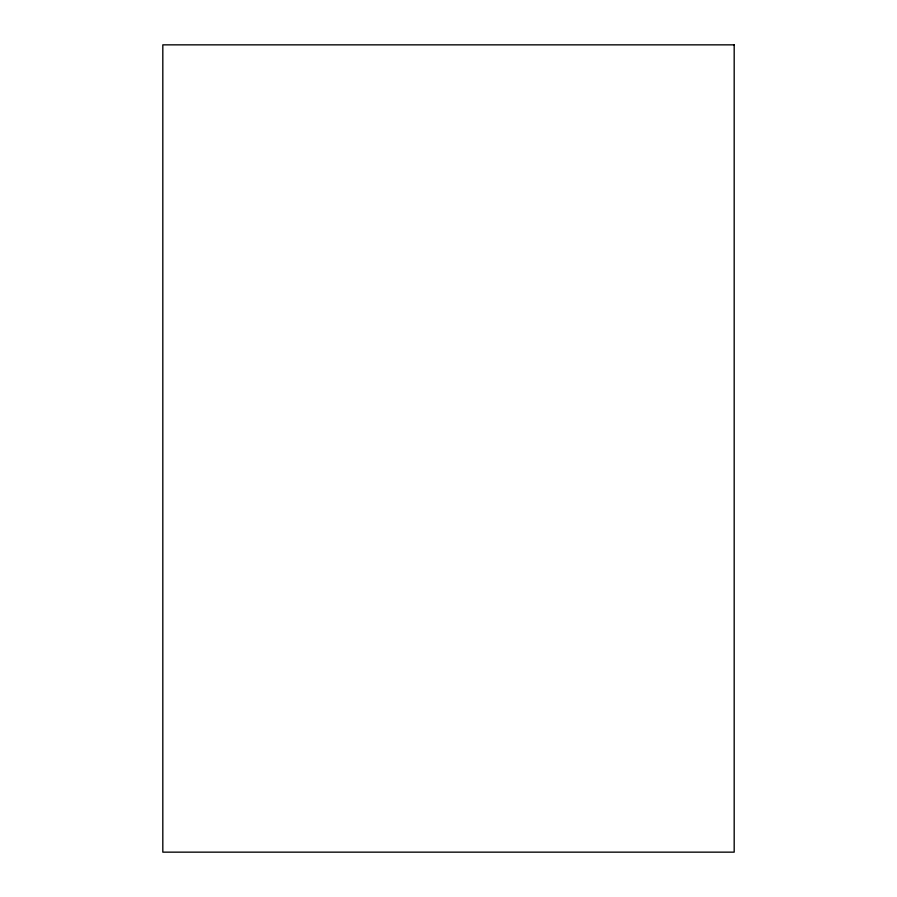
<?xml version="1.0" encoding="UTF-8"?>
<svg xmlns="http://www.w3.org/2000/svg" width="897" height="897" viewBox="0 0 897 897"><rect width="100%" height="100%" fill="white"/><g stroke="black" fill="none" stroke-linecap="round" stroke-linejoin="round"><path stroke-width="1.35" d="M734.183 44.85L162.817 44.85L162.817 852.15L734.183 852.15L734.183 44.85"/></g></svg>
